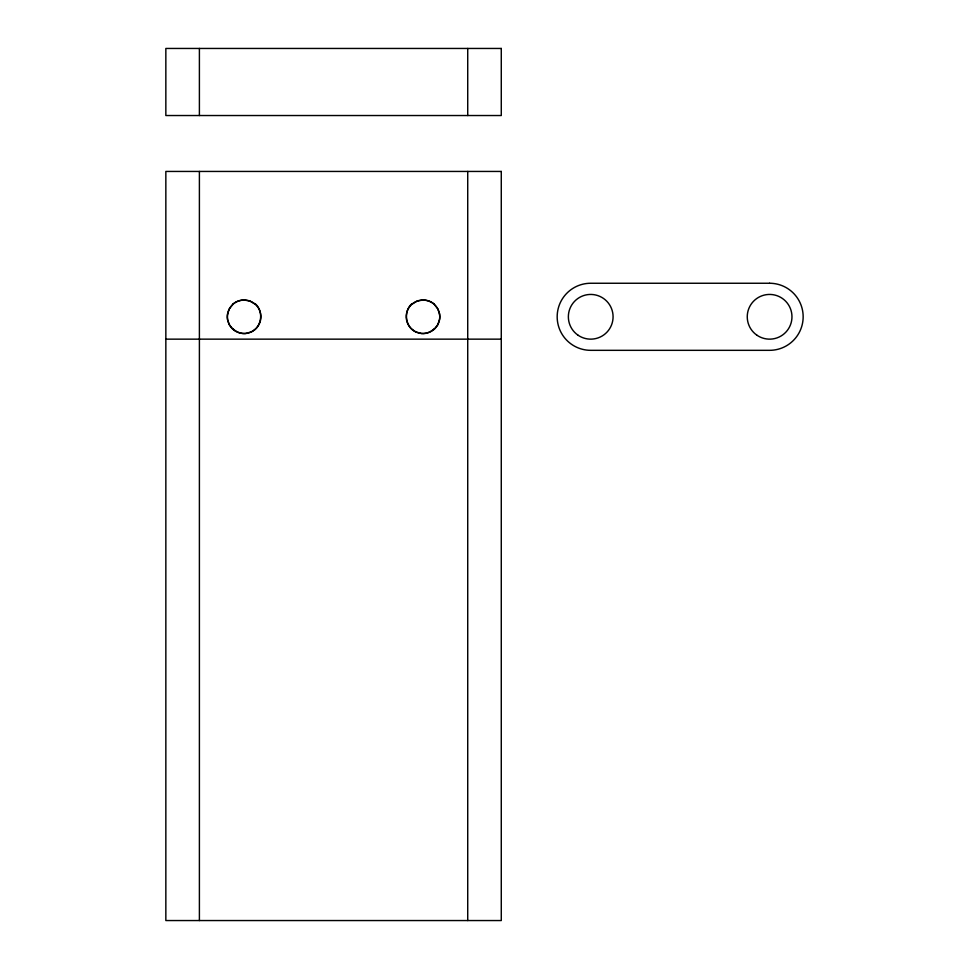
<?xml version="1.0" encoding="UTF-8"?>
<svg xmlns="http://www.w3.org/2000/svg" width="969" height="969" viewBox="0 0 969 969"><rect width="100%" height="100%" fill="white"/><g stroke="black" fill="none" stroke-linecap="round" stroke-linejoin="round"><path stroke-width="1.45" d="M227.582 313.944L229.374 308.796L232.984 304.242M434.136 329.339L437.746 324.785L439.538 319.637A12.452 9.109 -90 0 0 439.502 313.956M255.344 329.254L251.371 331.907L245.581 333.493A24.722 19.804 -81.3 0 1 233.19 329.012M411.777 304.327L417.167 301.068L423.005 300.015M165.844 339.15L501.276 339.15M244.115 300.015L249.954 301.068L255.344 304.327M411.777 329.254L415.749 331.907L421.539 333.493A24.722 19.804 81.3 0 0 433.93 329.012M434.136 304.242L437.746 308.796L439.538 313.944M232.984 329.339L229.374 324.785L227.582 319.637A12.452 9.109 -90 0 1 227.618 313.956M467.724 48.45L467.724 115.529M467.724 171.44L467.724 920.55M199.396 48.45L199.396 115.529M199.396 171.44L199.396 920.55M255.55 304.012A15.928 13.457 -84.7 0 1 255.307 329.194M232.899 304.084A24.746 20.046 74.1 0 1 244.127 300.16M411.813 329.194A15.928 13.457 84.7 0 1 411.571 304.012M422.993 300.16A24.746 20.046 -74.1 0 1 434.221 304.084M501.276 48.45L165.844 48.45L165.844 115.529L501.276 115.529L501.276 48.45M501.276 171.44L165.844 171.44L165.844 920.55L501.276 920.55L501.276 171.44M769.604 283.251L590.715 283.251A33.54 33.54 0 0 0 557.175 316.79A33.54 33.54 0 0 0 590.715 350.33L769.604 350.33A33.54 33.54 0 0 0 803.156 316.79A33.54 33.54 0 0 0 769.604 283.251M756.728 335.068A22.36 22.36 0 0 0 791.879 318.801A22.36 22.36 0 0 0 760.217 296.502A22.36 22.36 0 0 0 756.728 335.068M577.839 335.068A22.36 22.36 0 0 0 612.989 318.801A22.36 22.36 0 0 0 581.327 296.502A22.36 22.36 0 0 0 577.839 335.068M234.462 330.502A16.776 16.776 0 0 0 260.818 318.292A16.776 16.776 0 0 0 237.066 301.565A16.776 16.776 0 0 0 234.462 330.502M413.351 330.502A16.776 16.776 0 0 0 439.708 318.292A16.776 16.776 0 0 0 415.955 301.565A16.776 16.776 0 0 0 413.351 330.502"/></g></svg>
